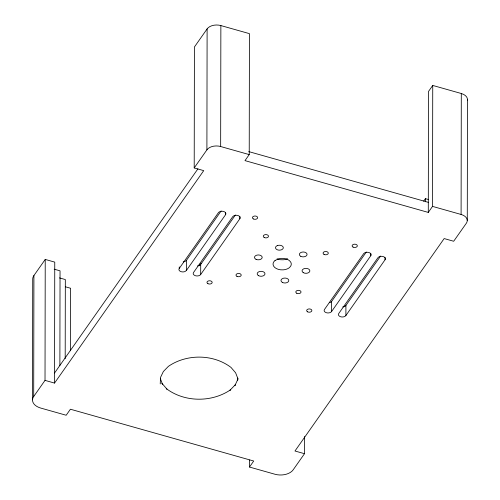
<?xml version="1.0" encoding="UTF-8"?>
<svg xmlns="http://www.w3.org/2000/svg" width="500" height="500" viewBox="0 0 500 500"><rect width="100%" height="100%" fill="white"/><g stroke="black" fill="none" stroke-linecap="round" stroke-linejoin="round"><path stroke-width="0.75" d="M32.513 399.831L32.725 278.875A13.806 8.744 0.1 0 1 33.913 275.55L45.231 259.431L54.756 262.119L54.544 383.075L45.019 380.381L33.7 396.506A13.806 8.744 0.1 0 0 40.706 408.056L66.181 415.25L70.412 409.225L253.713 461.019L249.481 467.044L274.95 474.244A13.806 8.744 0.1 0 0 293.175 469.825L304.5 453.7L304.525 436.531M33.7 396.506L33.913 275.55M45.019 380.381L45.231 259.431M59.881 365.431L60.044 270.837L54.181 269.181M65.194 358.638L65.331 279.556L59.475 277.9M70.512 350.737L70.625 288.269L65.494 286.825M225.55 212.387L225.55 214.719L186.4 270.462L185.131 271.456A3.906 2.475 0.1 0 1 180.375 271.375A3.906 2.475 0.1 0 1 179.256 268.444L179.262 266.894M186.4 270.462L186.419 260.381L221.119 210.975M54.544 383.075L203.731 170.631L194.206 167.944L194.419 46.988L207.113 28.906A10.419 6.6 0.1 0 1 220.869 25.569L249.438 33.644L249.225 154.6L244.994 160.625L428.294 212.419L432.525 206.394L432.738 85.438L461.3 93.506A10.419 6.6 0.1 0 1 467.362 100.575M200.681 274.5L239.831 218.75A3.906 2.475 0.1 0 0 237.85 215.481A3.906 2.475 0.1 0 0 232.688 216.737L193.544 272.481A3.906 2.475 0.1 0 0 195.525 275.75A3.906 2.475 0.1 0 0 200.681 274.5L200.7 264.419L235.4 215.006M194.206 167.944L206.9 149.863L207.113 28.906M249.225 154.6L220.656 146.525L220.869 25.569M239.831 218.75L239.838 216.425M249.481 467.044L249.494 460.025M331.613 311.494L370.763 255.75A3.906 2.475 0.1 0 0 368.775 252.481A3.906 2.475 0.1 0 0 363.619 253.731L324.469 309.475A3.906 2.475 0.1 0 0 326.456 312.744A3.906 2.475 0.1 0 0 331.613 311.494L331.631 301.413L366.331 252M345.894 315.531L385.044 259.781A3.906 2.475 0.1 0 0 383.062 256.512A3.906 2.475 0.1 0 0 377.9 257.769L338.756 313.512A3.906 2.475 0.1 0 0 340.737 316.781A3.906 2.475 0.1 0 0 345.894 315.531L345.913 305.45L380.613 256.038M370.763 255.75L370.763 253.419M385.044 259.781L385.05 257.456M425.4 201.756L425.406 198.656L428.394 199.5M428.294 212.419L428.506 91.463L432.738 85.438M304.5 453.7L294.975 451.012L444.162 238.569L453.681 241.262L466.381 223.181A10.419 6.6 0.1 0 0 461.094 214.462L461.3 93.506M467.275 220.669L467.488 99.712M160.238 383.944L160.5 377.488L163.344 371.544L168.412 366.344C186.656 353.787 213.294 353.938 231.006 367.425L235.606 372.788L237.956 378.819M237.706 380.238L237.794 378.088M237.881 379.212L234.981 385.431L235.463 384.594L230.037 390.2L230.688 389.7C211.912 402.625 184.5 402.469 166.269 388.587L166.944 389.113L161.981 383.331L162.469 384.188L160.338 378.575M54.562 372.994L197.919 168.844M179.256 268.444L218.406 212.7A3.906 2.475 0.1 0 1 223.562 211.45A3.906 2.475 0.1 0 1 225.55 214.719M423.656 201.144L425.406 198.656M186.419 260.381L185.144 261.381A3.906 2.475 0.1 0 1 183.256 261.837M248.762 151.606L428.312 202.338M432.525 206.394L461.094 214.462M206.9 149.863A10.419 6.6 0.1 0 1 220.656 146.525M199.456 265.763A10.419 6.6 0.1 0 1 201.419 263.188M331.631 301.413A3.906 2.475 0.1 0 1 329.462 302.719M200.7 264.419A3.906 2.475 0.1 0 1 197.544 265.875M345.913 305.45A3.906 2.475 0.1 0 1 342.756 306.906M287.531 258.712A9.119 5.775 0.1 0 1 283.131 259.781L280.75 259.738A9.119 5.775 0.1 0 1 277.075 258.819M275.062 260.475L273.819 261.762A9.119 5.775 0.1 0 0 280.731 269.819L283.113 269.856A9.119 5.775 0.1 0 0 289.244 267.756L290.481 266.469A9.119 5.775 0.1 0 0 290.663 262.05L289.525 260.725A9.119 5.775 0.1 0 0 281.194 258.369L278.881 258.719L275.062 260.475M277.506 245.544L276.688 245.925A3.906 2.475 0.1 0 0 277.413 249.825L278.35 250.081A3.906 2.475 0.1 0 0 283.294 247.419A3.906 2.475 0.1 0 0 277.506 245.544M256.044 259.344A3.856 2.444 0.1 0 0 262.175 257.675A3.856 2.444 0.1 0 0 256.819 255.144A3.856 2.444 0.1 0 0 256.044 259.344M303.25 272.625A3.906 2.475 0.1 0 0 309.75 271.438A3.906 2.475 0.1 0 0 304.869 268.463A3.906 2.475 0.1 0 0 303.25 272.625M282.431 282.45A3.906 2.475 0.1 0 0 288.75 280.919A3.906 2.475 0.1 0 0 283.488 278.212A3.906 2.475 0.1 0 0 282.431 282.45M258.631 275.719A3.906 2.475 0.1 0 0 264.944 274.188A3.906 2.475 0.1 0 0 259.681 271.488A3.906 2.475 0.1 0 0 258.631 275.719M300.794 256.325A3.85 2.438 0.1 0 0 307.025 254.812A3.85 2.438 0.1 0 0 301.837 252.15A3.85 2.438 0.1 0 0 300.794 256.325M207.938 283.681A2.606 1.65 0.1 0 0 212.15 282.663A2.606 1.65 0.1 0 0 208.644 280.863A2.606 1.65 0.1 0 0 207.938 283.681M307.625 311.85A2.606 1.65 0.1 0 0 311.837 310.831A2.606 1.65 0.1 0 0 308.325 309.031A2.606 1.65 0.1 0 0 307.625 311.85M353.088 247.106A2.606 1.65 0.1 0 0 357.3 246.088A2.606 1.65 0.1 0 0 353.794 244.288A2.606 1.65 0.1 0 0 353.088 247.106M253.4 218.944A2.606 1.65 0.1 0 0 257.613 217.919A2.606 1.65 0.1 0 0 254.106 216.119A2.606 1.65 0.1 0 0 253.4 218.944M236.969 276.369A2.606 1.65 0.1 0 0 241.181 275.344A2.606 1.65 0.1 0 0 237.669 273.544A2.606 1.65 0.1 0 0 236.969 276.369M324.056 254.425A2.606 1.65 0.1 0 0 328.269 253.4A2.606 1.65 0.1 0 0 324.762 251.6A2.606 1.65 0.1 0 0 324.056 254.425M296.781 293.269A2.606 1.65 0.1 0 0 300.994 292.25A2.606 1.65 0.1 0 0 297.481 290.444A2.606 1.65 0.1 0 0 296.781 293.269M264.25 237.525A2.606 1.65 0.1 0 0 268.456 236.5A2.606 1.65 0.1 0 0 264.95 234.7A2.606 1.65 0.1 0 0 264.25 237.525"/></g></svg>
